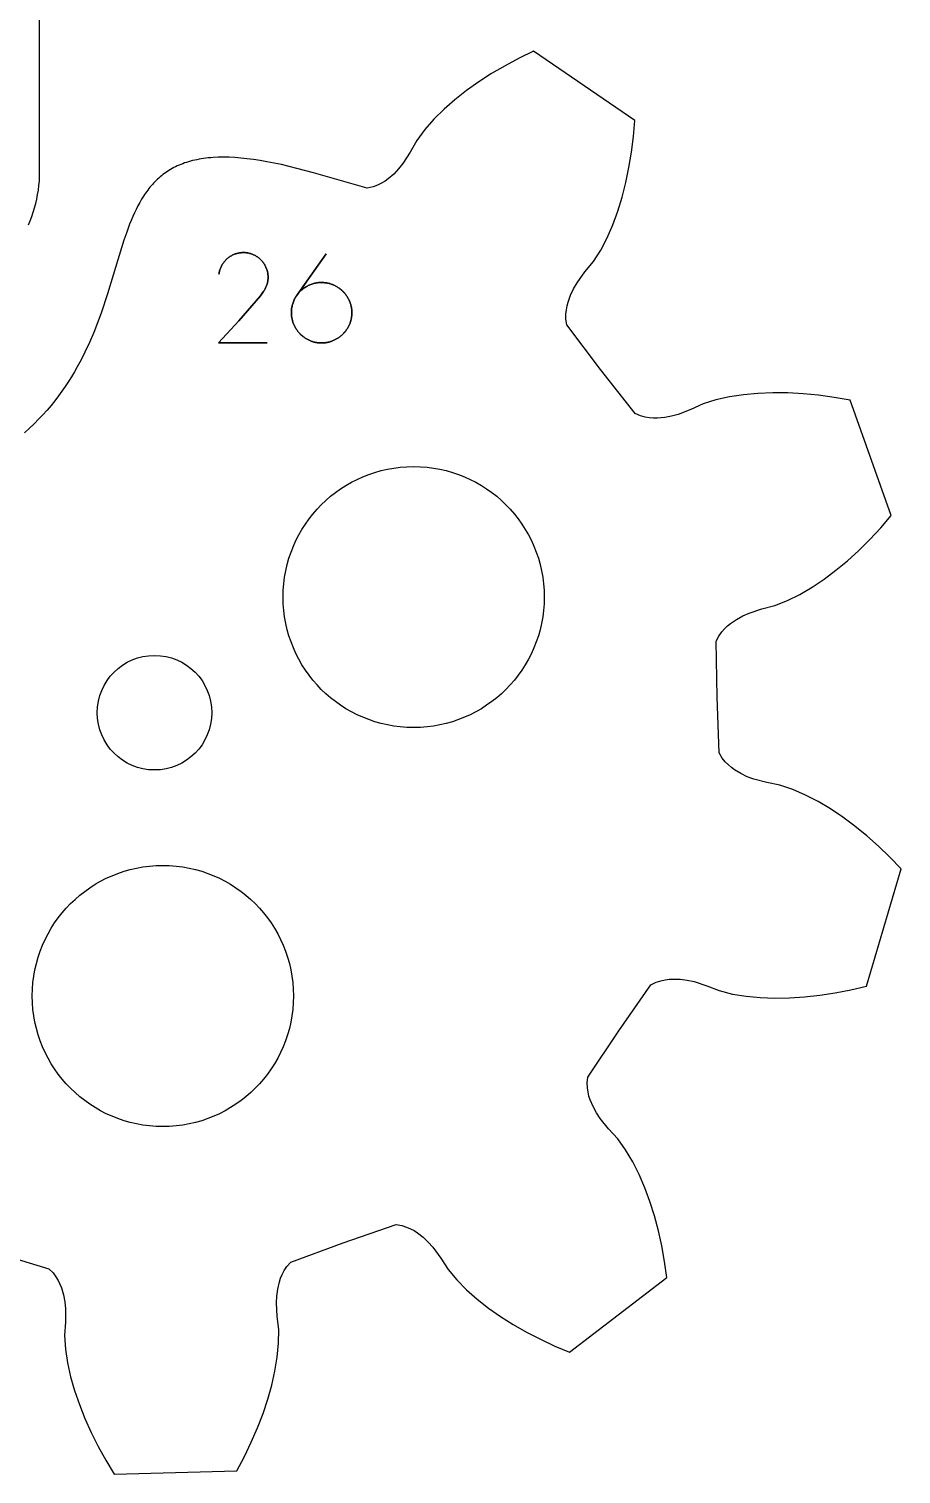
# Model space of a CAD drawing. Extents: x -24 to 6, y -20.7 to -0.7.
# Drawn here: x -10.956 to -8.953, y -17.391 to -14.071 of the extents above; entities that cross this region are included whole.
import ezdxf

# ---------------------------------------------------------------- set-up
doc = ezdxf.new("R2010")
doc.units = 0
doc.layers.add('LAYER_1', color=7, linetype='CONTINUOUS')

msp = doc.modelspace()

# ---------------------------------------------------------------- linework, layer by layer
at = {"layer": 'LAYER_1', "color": 250}
for p, q in [((-10.9316, -14.3994), (-10.9316, -12.5994)), ((-9.8305, -14.1381), (-9.8626, -14.1554)), ((-9.7971, -14.1218), (-9.8305, -14.1381)), ((-9.5648, -14.281), (-9.7971, -14.1218)), ((-9.8935, -14.1736), (-9.923, -14.1927)), ((-9.8626, -14.1554), (-9.8935, -14.1736)), ((-9.923, -14.1927), (-9.9511, -14.2127)), ((-9.9777, -14.2337), (-10.0027, -14.2556)), ((-9.9511, -14.2127), (-9.9777, -14.2337)), ((-10.0027, -14.2556), (-10.0259, -14.2785)), ((-10.047, -14.3024), (-10.0655, -14.3275)), ((-10.0259, -14.2785), (-10.047, -14.3024)), ((-9.568, -14.318), (-9.5648, -14.281)), ((-10.0655, -14.3275), (-10.0805, -14.3543)), ((-9.5724, -14.3542), (-9.568, -14.318)), ((-10.5943, -14.3776), (-10.5987, -14.379)), ((-10.5898, -14.3761), (-10.5943, -14.3776)), ((-10.5851, -14.3748), (-10.5898, -14.3761)), ((-10.5804, -14.3736), (-10.5851, -14.3748)), ((-10.5755, -14.3725), (-10.5804, -14.3736)), ((-10.5706, -14.3714), (-10.5755, -14.3725)), ((-10.5656, -14.3704), (-10.5706, -14.3714)), ((-10.5604, -14.3696), (-10.5656, -14.3704)), ((-10.5552, -14.3688), (-10.5604, -14.3696)), ((-10.5498, -14.3681), (-10.5552, -14.3688)), ((-10.5444, -14.3675), (-10.5498, -14.3681)), ((-10.5388, -14.3669), (-10.5444, -14.3675)), ((-10.5331, -14.3665), (-10.5388, -14.3669)), ((-10.5214, -14.366), (-10.5331, -14.3665)), ((-10.5092, -14.3658), (-10.5214, -14.366)), ((-10.4965, -14.366), (-10.5092, -14.3658)), ((-10.4833, -14.3667), (-10.4965, -14.366)), ((-10.4697, -14.3677), (-10.4833, -14.3667)), ((-10.4555, -14.3691), (-10.4697, -14.3677)), ((-10.4408, -14.371), (-10.4555, -14.3691)), ((-10.4255, -14.3733), (-10.4408, -14.371)), ((-10.4097, -14.376), (-10.4255, -14.3733)), ((-10.3933, -14.3791), (-10.4097, -14.376)), ((-10.0805, -14.3543), (-10.0974, -14.3803)), ((-9.5783, -14.3895), (-9.5724, -14.3542)), ((-10.9323, -14.4203), (-10.9318, -14.4099)), ((-10.9318, -14.4099), (-10.9316, -14.3994)), ((-10.655, -14.4109), (-10.6581, -14.4136)), ((-10.6518, -14.4082), (-10.655, -14.4109)), ((-10.6485, -14.4057), (-10.6518, -14.4082)), ((-10.6452, -14.4032), (-10.6485, -14.4057)), ((-10.6418, -14.4007), (-10.6452, -14.4032)), ((-10.6383, -14.3984), (-10.6418, -14.4007)), ((-10.6347, -14.3961), (-10.6383, -14.3984)), ((-10.631, -14.3939), (-10.6347, -14.3961)), ((-10.6273, -14.3917), (-10.631, -14.3939)), ((-10.6235, -14.3897), (-10.6273, -14.3917)), ((-10.6196, -14.3877), (-10.6235, -14.3897)), ((-10.6156, -14.3858), (-10.6196, -14.3877)), ((-10.6115, -14.384), (-10.6156, -14.3858)), ((-10.6073, -14.3823), (-10.6115, -14.384)), ((-10.6031, -14.3806), (-10.6073, -14.3823)), ((-10.5987, -14.379), (-10.6031, -14.3806)), ((-10.3764, -14.3827), (-10.3933, -14.3791)), ((-10.3407, -14.3913), (-10.3764, -14.3827)), ((-10.3025, -14.4018), (-10.3407, -14.3913)), ((-10.1791, -14.4368), (-10.3025, -14.4018)), ((-10.1184, -14.4044), (-10.1312, -14.4154)), ((-10.1073, -14.3926), (-10.1184, -14.4044)), ((-10.0974, -14.3803), (-10.1073, -14.3926)), ((-9.5854, -14.424), (-9.5783, -14.3895)), ((-10.9362, -14.4515), (-10.9345, -14.4412)), ((-10.9345, -14.4412), (-10.9333, -14.4308)), ((-10.9333, -14.4308), (-10.9323, -14.4203)), ((-10.6833, -14.4412), (-10.6858, -14.4445)), ((-10.6808, -14.4378), (-10.6833, -14.4412)), ((-10.6782, -14.4346), (-10.6808, -14.4378)), ((-10.6755, -14.4314), (-10.6782, -14.4346)), ((-10.6727, -14.4283), (-10.6755, -14.4314)), ((-10.6699, -14.4252), (-10.6727, -14.4283)), ((-10.6671, -14.4222), (-10.6699, -14.4252)), ((-10.6642, -14.4193), (-10.6671, -14.4222)), ((-10.6612, -14.4164), (-10.6642, -14.4193)), ((-10.6581, -14.4136), (-10.6612, -14.4164)), ((-10.1658, -14.434), (-10.1791, -14.4368)), ((-10.1553, -14.43), (-10.1658, -14.434)), ((-10.1464, -14.4255), (-10.1553, -14.43)), ((-10.1384, -14.4206), (-10.1464, -14.4255)), ((-10.1312, -14.4154), (-10.1384, -14.4206)), ((-9.594, -14.4574), (-9.5854, -14.424)), ((-10.9432, -14.4821), (-10.9405, -14.472)), ((-10.9405, -14.472), (-10.9382, -14.4618)), ((-10.9382, -14.4618), (-10.9362, -14.4515)), ((-10.7019, -14.4699), (-10.7061, -14.4777)), ((-10.6976, -14.4624), (-10.7019, -14.4699)), ((-10.693, -14.4551), (-10.6976, -14.4624)), ((-10.6907, -14.4515), (-10.693, -14.4551)), ((-10.6883, -14.448), (-10.6907, -14.4515)), ((-10.6858, -14.4445), (-10.6883, -14.448)), ((-9.6039, -14.4898), (-9.594, -14.4574)), ((-10.9535, -14.5118), (-10.9497, -14.502)), ((-10.9497, -14.502), (-10.9463, -14.4921)), ((-10.9463, -14.4921), (-10.9432, -14.4821)), ((-10.7177, -14.5022), (-10.7214, -14.5108)), ((-10.714, -14.4938), (-10.7177, -14.5022)), ((-10.7101, -14.4856), (-10.714, -14.4938)), ((-10.7061, -14.4777), (-10.7101, -14.4856)), ((-9.6153, -14.521), (-9.6039, -14.4898)), ((-10.9575, -14.5214), (-10.9535, -14.5118)), ((-10.7316, -14.5376), (-10.738, -14.5564)), ((-10.7249, -14.5195), (-10.7316, -14.5376)), ((-10.7214, -14.5108), (-10.7249, -14.5195)), ((-9.6282, -14.5509), (-9.6153, -14.521)), ((-10.738, -14.5564), (-10.7627, -14.637)), ((-9.6429, -14.5792), (-9.6282, -14.5509)), ((-10.5101, -14.609), (-10.5112, -14.6107)), ((-10.5112, -14.6107), (-10.5101, -14.609)), ((-10.5089, -14.6074), (-10.5101, -14.609)), ((-10.5101, -14.609), (-10.5089, -14.6074)), ((-10.5077, -14.6059), (-10.5089, -14.6074)), ((-10.5089, -14.6074), (-10.5077, -14.6059)), ((-10.5065, -14.6044), (-10.5077, -14.6059)), ((-10.5077, -14.6059), (-10.5065, -14.6044)), ((-10.5051, -14.6029), (-10.5065, -14.6044)), ((-10.5065, -14.6044), (-10.5051, -14.6029)), ((-10.5038, -14.6015), (-10.5051, -14.6029)), ((-10.5051, -14.6029), (-10.5038, -14.6015)), ((-10.5024, -14.6001), (-10.5038, -14.6015)), ((-10.5038, -14.6015), (-10.5024, -14.6001)), ((-10.5009, -14.5988), (-10.5024, -14.6001)), ((-10.5024, -14.6001), (-10.5009, -14.5988)), ((-10.4994, -14.5976), (-10.5009, -14.5988)), ((-10.5009, -14.5988), (-10.4994, -14.5976)), ((-10.4979, -14.5964), (-10.4994, -14.5976)), ((-10.4994, -14.5976), (-10.4979, -14.5964)), ((-10.4963, -14.5952), (-10.4979, -14.5964)), ((-10.4979, -14.5964), (-10.4963, -14.5952)), ((-10.4946, -14.5941), (-10.4963, -14.5952)), ((-10.4963, -14.5952), (-10.4946, -14.5941)), ((-10.493, -14.593), (-10.4946, -14.5941)), ((-10.4946, -14.5941), (-10.493, -14.593)), ((-10.4913, -14.5921), (-10.493, -14.593)), ((-10.493, -14.593), (-10.4913, -14.5921)), ((-10.4896, -14.5911), (-10.4913, -14.5921)), ((-10.4913, -14.5921), (-10.4896, -14.5911)), ((-10.4878, -14.5903), (-10.4896, -14.5911)), ((-10.4896, -14.5911), (-10.4878, -14.5903)), ((-10.486, -14.5895), (-10.4878, -14.5903)), ((-10.4878, -14.5903), (-10.486, -14.5895)), ((-10.4842, -14.5887), (-10.486, -14.5895)), ((-10.486, -14.5895), (-10.4842, -14.5887)), ((-10.4823, -14.588), (-10.4842, -14.5887)), ((-10.4842, -14.5887), (-10.4823, -14.588)), ((-10.4805, -14.5874), (-10.4823, -14.588)), ((-10.4823, -14.588), (-10.4805, -14.5874)), ((-10.4786, -14.5869), (-10.4805, -14.5874)), ((-10.4805, -14.5874), (-10.4786, -14.5869)), ((-10.4767, -14.5864), (-10.4786, -14.5869)), ((-10.4786, -14.5869), (-10.4767, -14.5864)), ((-10.4748, -14.586), (-10.4767, -14.5864)), ((-10.4767, -14.5864), (-10.4748, -14.586)), ((-10.4728, -14.5856), (-10.4748, -14.586)), ((-10.4748, -14.586), (-10.4728, -14.5856)), ((-10.4709, -14.5853), (-10.4728, -14.5856)), ((-10.4728, -14.5856), (-10.4709, -14.5853)), ((-10.4689, -14.5851), (-10.4709, -14.5853)), ((-10.4709, -14.5853), (-10.4689, -14.5851)), ((-10.467, -14.585), (-10.4689, -14.5851)), ((-10.4689, -14.5851), (-10.467, -14.585)), ((-10.465, -14.5849), (-10.467, -14.585)), ((-10.467, -14.585), (-10.465, -14.5849)), ((-10.463, -14.5849), (-10.465, -14.5849)), ((-10.465, -14.5849), (-10.463, -14.5849)), ((-10.4611, -14.5849), (-10.463, -14.5849)), ((-10.463, -14.5849), (-10.4611, -14.5849)), ((-10.4591, -14.585), (-10.4611, -14.5849)), ((-10.4611, -14.5849), (-10.4591, -14.585)), ((-10.4572, -14.5852), (-10.4591, -14.585)), ((-10.4591, -14.585), (-10.4572, -14.5852)), ((-10.4552, -14.5855), (-10.4572, -14.5852)), ((-10.4572, -14.5852), (-10.4552, -14.5855)), ((-10.4533, -14.5858), (-10.4552, -14.5855)), ((-10.4552, -14.5855), (-10.4533, -14.5858)), ((-10.4514, -14.5862), (-10.4533, -14.5858)), ((-10.4533, -14.5858), (-10.4514, -14.5862)), ((-10.4494, -14.5867), (-10.4514, -14.5862)), ((-10.4514, -14.5862), (-10.4494, -14.5867)), ((-10.4476, -14.5872), (-10.4494, -14.5867)), ((-10.4494, -14.5867), (-10.4476, -14.5872)), ((-10.4457, -14.5878), (-10.4476, -14.5872)), ((-10.4476, -14.5872), (-10.4457, -14.5878)), ((-10.4438, -14.5884), (-10.4457, -14.5878)), ((-10.4457, -14.5878), (-10.4438, -14.5884)), ((-10.442, -14.5892), (-10.4438, -14.5884)), ((-10.4438, -14.5884), (-10.442, -14.5892)), ((-10.4402, -14.5899), (-10.442, -14.5892)), ((-10.442, -14.5892), (-10.4402, -14.5899)), ((-10.4384, -14.5908), (-10.4402, -14.5899)), ((-10.4402, -14.5899), (-10.4384, -14.5908)), ((-10.4367, -14.5917), (-10.4384, -14.5908)), ((-10.4384, -14.5908), (-10.4367, -14.5917)), ((-10.435, -14.5927), (-10.4367, -14.5917)), ((-10.4367, -14.5917), (-10.435, -14.5927)), ((-10.4333, -14.5937), (-10.435, -14.5927)), ((-10.435, -14.5927), (-10.4333, -14.5937)), ((-10.4316, -14.5948), (-10.4333, -14.5937)), ((-10.4333, -14.5937), (-10.4316, -14.5948)), ((-10.43, -14.5959), (-10.4316, -14.5948)), ((-10.4316, -14.5948), (-10.43, -14.5959)), ((-10.4285, -14.5971), (-10.43, -14.5959)), ((-10.43, -14.5959), (-10.4285, -14.5971)), ((-10.427, -14.5983), (-10.4285, -14.5971)), ((-10.4285, -14.5971), (-10.427, -14.5983)), ((-10.4255, -14.5996), (-10.427, -14.5983)), ((-10.427, -14.5983), (-10.4255, -14.5996)), ((-10.4241, -14.601), (-10.4255, -14.5996)), ((-10.4255, -14.5996), (-10.4241, -14.601)), ((-10.4227, -14.6024), (-10.4241, -14.601)), ((-10.4241, -14.601), (-10.4227, -14.6024)), ((-10.4213, -14.6038), (-10.4227, -14.6024)), ((-10.4227, -14.6024), (-10.4213, -14.6038)), ((-10.4201, -14.6053), (-10.4213, -14.6038)), ((-10.4213, -14.6038), (-10.4201, -14.6053)), ((-10.4188, -14.6068), (-10.4201, -14.6053)), ((-10.4201, -14.6053), (-10.4188, -14.6068)), ((-10.4177, -14.6084), (-10.4188, -14.6068)), ((-10.4188, -14.6068), (-10.4177, -14.6084)), ((-10.4165, -14.61), (-10.4177, -14.6084)), ((-10.4177, -14.6084), (-10.4165, -14.61)), ((-10.4155, -14.6117), (-10.4165, -14.61)), ((-10.4165, -14.61), (-10.4155, -14.6117)), ((-10.2735, -14.5881), (-10.342, -14.6844)), ((-10.342, -14.6844), (-10.2735, -14.5881)), ((-9.6792, -14.6292), (-9.6597, -14.6055)), ((-9.6597, -14.6055), (-9.6429, -14.5792)), ((-10.7627, -14.637), (-10.7758, -14.6799)), ((-10.5196, -14.6325), (-10.5199, -14.6344)), ((-10.5199, -14.6344), (-10.5196, -14.6325)), ((-10.5193, -14.6306), (-10.5196, -14.6325)), ((-10.5196, -14.6325), (-10.5193, -14.6306)), ((-10.5189, -14.6286), (-10.5193, -14.6306)), ((-10.5193, -14.6306), (-10.5189, -14.6286)), ((-10.5184, -14.6267), (-10.5189, -14.6286)), ((-10.5189, -14.6286), (-10.5184, -14.6267)), ((-10.5178, -14.6248), (-10.5184, -14.6267)), ((-10.5184, -14.6267), (-10.5178, -14.6248)), ((-10.5172, -14.623), (-10.5178, -14.6248)), ((-10.5178, -14.6248), (-10.5172, -14.623)), ((-10.5165, -14.6211), (-10.5172, -14.623)), ((-10.5172, -14.623), (-10.5165, -14.6211)), ((-10.5158, -14.6193), (-10.5165, -14.6211)), ((-10.5165, -14.6211), (-10.5158, -14.6193)), ((-10.515, -14.6175), (-10.5158, -14.6193)), ((-10.5158, -14.6193), (-10.515, -14.6175)), ((-10.5141, -14.6158), (-10.515, -14.6175)), ((-10.515, -14.6175), (-10.5141, -14.6158)), ((-10.5132, -14.614), (-10.5141, -14.6158)), ((-10.5141, -14.6158), (-10.5132, -14.614)), ((-10.5122, -14.6123), (-10.5132, -14.614)), ((-10.5132, -14.614), (-10.5122, -14.6123)), ((-10.5112, -14.6107), (-10.5122, -14.6123)), ((-10.5122, -14.6123), (-10.5112, -14.6107)), ((-10.4145, -14.6134), (-10.4155, -14.6117)), ((-10.4155, -14.6117), (-10.4145, -14.6134)), ((-10.4135, -14.6151), (-10.4145, -14.6134)), ((-10.4145, -14.6134), (-10.4135, -14.6151)), ((-10.4126, -14.6168), (-10.4135, -14.6151)), ((-10.4135, -14.6151), (-10.4126, -14.6168)), ((-10.4118, -14.6186), (-10.4126, -14.6168)), ((-10.4126, -14.6168), (-10.4118, -14.6186)), ((-10.411, -14.6204), (-10.4118, -14.6186)), ((-10.4118, -14.6186), (-10.411, -14.6204)), ((-10.4103, -14.6223), (-10.411, -14.6204)), ((-10.411, -14.6204), (-10.4103, -14.6223)), ((-10.4097, -14.6241), (-10.4103, -14.6223)), ((-10.4103, -14.6223), (-10.4097, -14.6241)), ((-10.4091, -14.626), (-10.4097, -14.6241)), ((-10.4097, -14.6241), (-10.4091, -14.626)), ((-10.4086, -14.6279), (-10.4091, -14.626)), ((-10.4091, -14.626), (-10.4086, -14.6279)), ((-10.4082, -14.6298), (-10.4086, -14.6279)), ((-10.4086, -14.6279), (-10.4082, -14.6298)), ((-10.4078, -14.6317), (-10.4082, -14.6298)), ((-10.4082, -14.6298), (-10.4078, -14.6317)), ((-10.4075, -14.6337), (-10.4078, -14.6317)), ((-10.4078, -14.6317), (-10.4075, -14.6337)), ((-10.4073, -14.6356), (-10.4075, -14.6337)), ((-10.4075, -14.6337), (-10.4073, -14.6356)), ((-10.4071, -14.6376), (-10.4073, -14.6356)), ((-10.4073, -14.6356), (-10.4071, -14.6376)), ((-10.407, -14.6396), (-10.4071, -14.6376)), ((-10.4071, -14.6376), (-10.407, -14.6396)), ((-10.4069, -14.6415), (-10.407, -14.6396)), ((-10.407, -14.6396), (-10.4069, -14.6415)), ((-10.407, -14.6435), (-10.4069, -14.6415)), ((-10.4069, -14.6415), (-10.407, -14.6435)), ((-9.6973, -14.6543), (-9.6792, -14.6292)), ((-10.42, -14.6777), (-10.4188, -14.6762)), ((-10.4188, -14.6762), (-10.42, -14.6777)), ((-10.4188, -14.6762), (-10.4176, -14.6746)), ((-10.4176, -14.6746), (-10.4188, -14.6762)), ((-10.4176, -14.6746), (-10.4165, -14.673)), ((-10.4165, -14.673), (-10.4176, -14.6746)), ((-10.4165, -14.673), (-10.4154, -14.6714)), ((-10.4154, -14.6714), (-10.4165, -14.673)), ((-10.4154, -14.6714), (-10.4144, -14.6697)), ((-10.4144, -14.6697), (-10.4154, -14.6714)), ((-10.4144, -14.6697), (-10.4135, -14.668)), ((-10.4135, -14.668), (-10.4144, -14.6697)), ((-10.4135, -14.668), (-10.4126, -14.6662)), ((-10.4126, -14.6662), (-10.4135, -14.668)), ((-10.4126, -14.6662), (-10.4118, -14.6644)), ((-10.4118, -14.6644), (-10.4126, -14.6662)), ((-10.4118, -14.6644), (-10.411, -14.6626)), ((-10.411, -14.6626), (-10.4118, -14.6644)), ((-10.411, -14.6626), (-10.4103, -14.6608)), ((-10.4103, -14.6608), (-10.411, -14.6626)), ((-10.4103, -14.6608), (-10.4097, -14.6589)), ((-10.4097, -14.6589), (-10.4103, -14.6608)), ((-10.4097, -14.6589), (-10.4091, -14.657)), ((-10.4091, -14.657), (-10.4097, -14.6589)), ((-10.4091, -14.657), (-10.4086, -14.6551)), ((-10.4086, -14.6551), (-10.4091, -14.657)), ((-10.4086, -14.6551), (-10.4082, -14.6532)), ((-10.4082, -14.6532), (-10.4086, -14.6551)), ((-10.4082, -14.6532), (-10.4078, -14.6513)), ((-10.4078, -14.6513), (-10.4082, -14.6532)), ((-10.4078, -14.6513), (-10.4075, -14.6493)), ((-10.4075, -14.6493), (-10.4078, -14.6513)), ((-10.4075, -14.6493), (-10.4072, -14.6474)), ((-10.4072, -14.6474), (-10.4075, -14.6493)), ((-10.4072, -14.6474), (-10.4071, -14.6454)), ((-10.4071, -14.6454), (-10.4072, -14.6474)), ((-10.4071, -14.6454), (-10.407, -14.6435)), ((-10.407, -14.6435), (-10.4071, -14.6454)), ((-10.3346, -14.6752), (-10.3361, -14.6768)), ((-10.3361, -14.6768), (-10.3346, -14.6752)), ((-10.333, -14.6737), (-10.3346, -14.6752)), ((-10.3346, -14.6752), (-10.333, -14.6737)), ((-10.3315, -14.6722), (-10.333, -14.6737)), ((-10.333, -14.6737), (-10.3315, -14.6722)), ((-10.3298, -14.6707), (-10.3315, -14.6722)), ((-10.3315, -14.6722), (-10.3298, -14.6707)), ((-10.3281, -14.6693), (-10.3298, -14.6707)), ((-10.3298, -14.6707), (-10.3281, -14.6693)), ((-10.3264, -14.6679), (-10.3281, -14.6693)), ((-10.3281, -14.6693), (-10.3264, -14.6679)), ((-10.3246, -14.6666), (-10.3264, -14.6679)), ((-10.3264, -14.6679), (-10.3246, -14.6666)), ((-10.3227, -14.6653), (-10.3246, -14.6666)), ((-10.3246, -14.6666), (-10.3227, -14.6653)), ((-10.3208, -14.6641), (-10.3227, -14.6653)), ((-10.3227, -14.6653), (-10.3208, -14.6641)), ((-10.3188, -14.6629), (-10.3208, -14.6641)), ((-10.3208, -14.6641), (-10.3188, -14.6629)), ((-10.3168, -14.6618), (-10.3188, -14.6629)), ((-10.3188, -14.6629), (-10.3168, -14.6618)), ((-10.3148, -14.6607), (-10.3168, -14.6618)), ((-10.3168, -14.6618), (-10.3148, -14.6607)), ((-10.3127, -14.6598), (-10.3148, -14.6607)), ((-10.3148, -14.6607), (-10.3127, -14.6598)), ((-10.3107, -14.6589), (-10.3127, -14.6598)), ((-10.3127, -14.6598), (-10.3107, -14.6589)), ((-10.3086, -14.658), (-10.3107, -14.6589)), ((-10.3107, -14.6589), (-10.3086, -14.658)), ((-10.3065, -14.6573), (-10.3086, -14.658)), ((-10.3086, -14.658), (-10.3065, -14.6573)), ((-10.3044, -14.6566), (-10.3065, -14.6573)), ((-10.3065, -14.6573), (-10.3044, -14.6566)), ((-10.3022, -14.6559), (-10.3044, -14.6566)), ((-10.3044, -14.6566), (-10.3022, -14.6559)), ((-10.3, -14.6554), (-10.3022, -14.6559)), ((-10.3022, -14.6559), (-10.3, -14.6554)), ((-10.2978, -14.6549), (-10.3, -14.6554)), ((-10.3, -14.6554), (-10.2978, -14.6549)), ((-10.2956, -14.6545), (-10.2978, -14.6549)), ((-10.2978, -14.6549), (-10.2956, -14.6545)), ((-10.2934, -14.6542), (-10.2956, -14.6545)), ((-10.2956, -14.6545), (-10.2934, -14.6542)), ((-10.2911, -14.6539), (-10.2934, -14.6542)), ((-10.2934, -14.6542), (-10.2911, -14.6539)), ((-10.2889, -14.6538), (-10.2911, -14.6539)), ((-10.2911, -14.6539), (-10.2889, -14.6538)), ((-10.2866, -14.6537), (-10.2889, -14.6538)), ((-10.2889, -14.6538), (-10.2866, -14.6537)), ((-10.2843, -14.6536), (-10.2866, -14.6537)), ((-10.2866, -14.6537), (-10.2843, -14.6536)), ((-10.2825, -14.6536), (-10.2843, -14.6536)), ((-10.2843, -14.6536), (-10.2825, -14.6536)), ((-10.2807, -14.6537), (-10.2825, -14.6536)), ((-10.2825, -14.6536), (-10.2807, -14.6537)), ((-10.2789, -14.6538), (-10.2807, -14.6537)), ((-10.2807, -14.6537), (-10.2789, -14.6538)), ((-10.2772, -14.654), (-10.2789, -14.6538)), ((-10.2789, -14.6538), (-10.2772, -14.654)), ((-10.2754, -14.6542), (-10.2772, -14.654)), ((-10.2772, -14.654), (-10.2754, -14.6542)), ((-10.2737, -14.6544), (-10.2754, -14.6542)), ((-10.2754, -14.6542), (-10.2737, -14.6544)), ((-10.272, -14.6547), (-10.2737, -14.6544)), ((-10.2737, -14.6544), (-10.272, -14.6547)), ((-10.2703, -14.655), (-10.272, -14.6547)), ((-10.272, -14.6547), (-10.2703, -14.655)), ((-10.2686, -14.6554), (-10.2703, -14.655)), ((-10.2703, -14.655), (-10.2686, -14.6554)), ((-10.2669, -14.6558), (-10.2686, -14.6554)), ((-10.2686, -14.6554), (-10.2669, -14.6558)), ((-10.2653, -14.6562), (-10.2669, -14.6558)), ((-10.2669, -14.6558), (-10.2653, -14.6562)), ((-10.2636, -14.6567), (-10.2653, -14.6562)), ((-10.2653, -14.6562), (-10.2636, -14.6567)), ((-10.262, -14.6572), (-10.2636, -14.6567)), ((-10.2636, -14.6567), (-10.262, -14.6572)), ((-10.2604, -14.6578), (-10.262, -14.6572)), ((-10.262, -14.6572), (-10.2604, -14.6578)), ((-10.2587, -14.6585), (-10.2604, -14.6578)), ((-10.2604, -14.6578), (-10.2587, -14.6585)), ((-10.2571, -14.6591), (-10.2587, -14.6585)), ((-10.2587, -14.6585), (-10.2571, -14.6591)), ((-10.2556, -14.6598), (-10.2571, -14.6591)), ((-10.2571, -14.6591), (-10.2556, -14.6598)), ((-10.254, -14.6606), (-10.2556, -14.6598)), ((-10.2556, -14.6598), (-10.254, -14.6606)), ((-10.2525, -14.6613), (-10.254, -14.6606)), ((-10.254, -14.6606), (-10.2525, -14.6613)), ((-10.251, -14.6621), (-10.2525, -14.6613)), ((-10.2525, -14.6613), (-10.251, -14.6621)), ((-10.2495, -14.6629), (-10.251, -14.6621)), ((-10.251, -14.6621), (-10.2495, -14.6629)), ((-10.2481, -14.6638), (-10.2495, -14.6629)), ((-10.2495, -14.6629), (-10.2481, -14.6638)), ((-10.2467, -14.6647), (-10.2481, -14.6638)), ((-10.2481, -14.6638), (-10.2467, -14.6647)), ((-10.2453, -14.6656), (-10.2467, -14.6647)), ((-10.2467, -14.6647), (-10.2453, -14.6656)), ((-10.2439, -14.6666), (-10.2453, -14.6656)), ((-10.2453, -14.6656), (-10.2439, -14.6666)), ((-10.2425, -14.6675), (-10.2439, -14.6666)), ((-10.2439, -14.6666), (-10.2425, -14.6675)), ((-10.2412, -14.6686), (-10.2425, -14.6675)), ((-10.2425, -14.6675), (-10.2412, -14.6686)), ((-10.2399, -14.6696), (-10.2412, -14.6686)), ((-10.2412, -14.6686), (-10.2399, -14.6696)), ((-10.2387, -14.6707), (-10.2399, -14.6696)), ((-10.2399, -14.6696), (-10.2387, -14.6707)), ((-10.2374, -14.6718), (-10.2387, -14.6707)), ((-10.2387, -14.6707), (-10.2374, -14.6718)), ((-10.2362, -14.6729), (-10.2374, -14.6718)), ((-10.2374, -14.6718), (-10.2362, -14.6729)), ((-10.235, -14.6741), (-10.2362, -14.6729)), ((-10.2362, -14.6729), (-10.235, -14.6741)), ((-10.2338, -14.6753), (-10.235, -14.6741)), ((-10.235, -14.6741), (-10.2338, -14.6753)), ((-10.2327, -14.6765), (-10.2338, -14.6753)), ((-10.2338, -14.6753), (-10.2327, -14.6765)), ((-10.2316, -14.6777), (-10.2327, -14.6765)), ((-10.2327, -14.6765), (-10.2316, -14.6777)), ((-9.7122, -14.6826), (-9.7052, -14.668)), ((-9.7052, -14.668), (-9.6973, -14.6543)), ((-10.7758, -14.6799), (-10.7904, -14.724)), ((-10.4745, -14.7414), (-10.4245, -14.6844)), ((-10.4245, -14.6844), (-10.4745, -14.7414)), ((-10.4245, -14.6844), (-10.42, -14.6777)), ((-10.42, -14.6777), (-10.4245, -14.6844)), ((-10.352, -14.709), (-10.3525, -14.7113)), ((-10.3525, -14.7113), (-10.352, -14.709)), ((-10.3516, -14.7067), (-10.352, -14.709)), ((-10.352, -14.709), (-10.3516, -14.7067)), ((-10.351, -14.7045), (-10.3516, -14.7067)), ((-10.3516, -14.7067), (-10.351, -14.7045)), ((-10.3504, -14.7023), (-10.351, -14.7045)), ((-10.351, -14.7045), (-10.3504, -14.7023)), ((-10.3496, -14.7), (-10.3504, -14.7023)), ((-10.3504, -14.7023), (-10.3496, -14.7)), ((-10.3489, -14.6979), (-10.3496, -14.7)), ((-10.3496, -14.7), (-10.3489, -14.6979)), ((-10.348, -14.6957), (-10.3489, -14.6979)), ((-10.3489, -14.6979), (-10.348, -14.6957)), ((-10.3471, -14.6935), (-10.348, -14.6957)), ((-10.348, -14.6957), (-10.3471, -14.6935)), ((-10.346, -14.6914), (-10.3471, -14.6935)), ((-10.3471, -14.6935), (-10.346, -14.6914)), ((-10.345, -14.6893), (-10.346, -14.6914)), ((-10.346, -14.6914), (-10.345, -14.6893)), ((-10.3438, -14.6872), (-10.345, -14.6893)), ((-10.345, -14.6893), (-10.3438, -14.6872)), ((-10.3426, -14.6854), (-10.3438, -14.6872)), ((-10.3438, -14.6872), (-10.3426, -14.6854)), ((-10.3435, -14.6867), (-10.3438, -14.6872)), ((-10.3438, -14.6872), (-10.3435, -14.6867)), ((-10.3431, -14.686), (-10.3435, -14.6867)), ((-10.3435, -14.6867), (-10.3431, -14.686)), ((-10.342, -14.6844), (-10.3431, -14.686)), ((-10.3431, -14.686), (-10.342, -14.6844)), ((-10.3414, -14.6835), (-10.3426, -14.6854)), ((-10.3426, -14.6854), (-10.3414, -14.6835)), ((-10.3402, -14.6818), (-10.3414, -14.6835)), ((-10.3414, -14.6835), (-10.3402, -14.6818)), ((-10.3389, -14.6801), (-10.3402, -14.6818)), ((-10.3402, -14.6818), (-10.3389, -14.6801)), ((-10.3375, -14.6784), (-10.3389, -14.6801)), ((-10.3389, -14.6801), (-10.3375, -14.6784)), ((-10.3361, -14.6768), (-10.3375, -14.6784)), ((-10.3375, -14.6784), (-10.3361, -14.6768)), ((-10.2305, -14.679), (-10.2316, -14.6777)), ((-10.2316, -14.6777), (-10.2305, -14.679)), ((-10.2295, -14.6803), (-10.2305, -14.679)), ((-10.2305, -14.679), (-10.2295, -14.6803)), ((-10.2285, -14.6816), (-10.2295, -14.6803)), ((-10.2295, -14.6803), (-10.2285, -14.6816)), ((-10.2275, -14.6829), (-10.2285, -14.6816)), ((-10.2285, -14.6816), (-10.2275, -14.6829)), ((-10.2265, -14.6843), (-10.2275, -14.6829)), ((-10.2275, -14.6829), (-10.2265, -14.6843)), ((-10.2256, -14.6857), (-10.2265, -14.6843)), ((-10.2265, -14.6843), (-10.2256, -14.6857)), ((-10.2247, -14.6871), (-10.2256, -14.6857)), ((-10.2256, -14.6857), (-10.2247, -14.6871)), ((-10.2239, -14.6885), (-10.2247, -14.6871)), ((-10.2247, -14.6871), (-10.2239, -14.6885)), ((-10.223, -14.69), (-10.2239, -14.6885)), ((-10.2239, -14.6885), (-10.223, -14.69)), ((-10.2222, -14.6915), (-10.223, -14.69)), ((-10.223, -14.69), (-10.2222, -14.6915)), ((-10.2215, -14.693), (-10.2222, -14.6915)), ((-10.2222, -14.6915), (-10.2215, -14.693)), ((-10.2207, -14.6945), (-10.2215, -14.693)), ((-10.2215, -14.693), (-10.2207, -14.6945)), ((-10.22, -14.6961), (-10.2207, -14.6945)), ((-10.2207, -14.6945), (-10.22, -14.6961)), ((-10.2194, -14.6977), (-10.22, -14.6961)), ((-10.22, -14.6961), (-10.2194, -14.6977)), ((-10.2187, -14.6993), (-10.2194, -14.6977)), ((-10.2194, -14.6977), (-10.2187, -14.6993)), ((-10.2182, -14.7009), (-10.2187, -14.6993)), ((-10.2187, -14.6993), (-10.2182, -14.7009)), ((-10.2176, -14.7025), (-10.2182, -14.7009)), ((-10.2182, -14.7009), (-10.2176, -14.7025)), ((-10.2171, -14.7041), (-10.2176, -14.7025)), ((-10.2176, -14.7025), (-10.2171, -14.7041)), ((-10.2167, -14.7058), (-10.2171, -14.7041)), ((-10.2171, -14.7041), (-10.2167, -14.7058)), ((-10.2163, -14.7074), (-10.2167, -14.7058)), ((-10.2167, -14.7058), (-10.2163, -14.7074)), ((-10.2159, -14.7091), (-10.2163, -14.7074)), ((-10.2163, -14.7074), (-10.2159, -14.7091)), ((-10.2156, -14.7108), (-10.2159, -14.7091)), ((-10.2159, -14.7091), (-10.2156, -14.7108)), ((-9.7219, -14.7163), (-9.7202, -14.7072)), ((-9.7202, -14.7072), (-9.7179, -14.6985)), ((-9.7179, -14.6985), (-9.7122, -14.6826)), ((-10.7904, -14.724), (-10.7986, -14.7463)), ((-10.5205, -14.7925), (-10.4745, -14.7414)), ((-10.4745, -14.7414), (-10.5205, -14.7925)), ((-10.3532, -14.7183), (-10.3534, -14.7207)), ((-10.3534, -14.7207), (-10.3532, -14.7183)), ((-10.3534, -14.7207), (-10.3534, -14.723)), ((-10.3534, -14.723), (-10.3534, -14.7207)), ((-10.3534, -14.723), (-10.3534, -14.7248)), ((-10.3534, -14.7248), (-10.3534, -14.723)), ((-10.3534, -14.7248), (-10.3533, -14.7266)), ((-10.3533, -14.7266), (-10.3534, -14.7248)), ((-10.3533, -14.7266), (-10.3532, -14.7284)), ((-10.3532, -14.7284), (-10.3533, -14.7266)), ((-10.3531, -14.7159), (-10.3532, -14.7183)), ((-10.3532, -14.7183), (-10.3531, -14.7159)), ((-10.3532, -14.7284), (-10.353, -14.7301)), ((-10.353, -14.7301), (-10.3532, -14.7284)), ((-10.3528, -14.7136), (-10.3531, -14.7159)), ((-10.3531, -14.7159), (-10.3528, -14.7136)), ((-10.353, -14.7301), (-10.3529, -14.7319)), ((-10.3529, -14.7319), (-10.353, -14.7301)), ((-10.3529, -14.7319), (-10.3526, -14.7336)), ((-10.3526, -14.7336), (-10.3529, -14.7319)), ((-10.3525, -14.7113), (-10.3528, -14.7136)), ((-10.3528, -14.7136), (-10.3525, -14.7113)), ((-10.3526, -14.7336), (-10.3523, -14.7353)), ((-10.3523, -14.7353), (-10.3526, -14.7336)), ((-10.3523, -14.7353), (-10.352, -14.737)), ((-10.352, -14.737), (-10.3523, -14.7353)), ((-10.352, -14.737), (-10.3517, -14.7387)), ((-10.3517, -14.7387), (-10.352, -14.737)), ((-10.3517, -14.7387), (-10.3512, -14.7403)), ((-10.3512, -14.7403), (-10.3517, -14.7387)), ((-10.3512, -14.7403), (-10.3508, -14.742)), ((-10.3508, -14.742), (-10.3512, -14.7403)), ((-10.3508, -14.742), (-10.3503, -14.7436)), ((-10.3503, -14.7436), (-10.3508, -14.742)), ((-10.2176, -14.7436), (-10.2171, -14.742)), ((-10.2171, -14.742), (-10.2176, -14.7436)), ((-10.2171, -14.742), (-10.2167, -14.7403)), ((-10.2167, -14.7403), (-10.2171, -14.742)), ((-10.2167, -14.7403), (-10.2163, -14.7387)), ((-10.2163, -14.7387), (-10.2167, -14.7403)), ((-10.2163, -14.7387), (-10.2159, -14.737)), ((-10.2159, -14.737), (-10.2163, -14.7387)), ((-10.2159, -14.737), (-10.2156, -14.7353)), ((-10.2156, -14.7353), (-10.2159, -14.737)), ((-10.2153, -14.7125), (-10.2156, -14.7108)), ((-10.2156, -14.7108), (-10.2153, -14.7125)), ((-10.2156, -14.7353), (-10.2153, -14.7336)), ((-10.2153, -14.7336), (-10.2156, -14.7353)), ((-10.2151, -14.7142), (-10.2153, -14.7125)), ((-10.2153, -14.7125), (-10.2151, -14.7142)), ((-10.2153, -14.7336), (-10.2151, -14.7319)), ((-10.2151, -14.7319), (-10.2153, -14.7336)), ((-10.2149, -14.716), (-10.2151, -14.7142)), ((-10.2151, -14.7142), (-10.2149, -14.716)), ((-10.2151, -14.7319), (-10.2149, -14.7301)), ((-10.2149, -14.7301), (-10.2151, -14.7319)), ((-10.2147, -14.7177), (-10.2149, -14.716)), ((-10.2149, -14.716), (-10.2147, -14.7177)), ((-10.2149, -14.7301), (-10.2147, -14.7284)), ((-10.2147, -14.7284), (-10.2149, -14.7301)), ((-10.2146, -14.7195), (-10.2147, -14.7177)), ((-10.2147, -14.7177), (-10.2146, -14.7195)), ((-10.2147, -14.7284), (-10.2146, -14.7266)), ((-10.2146, -14.7266), (-10.2147, -14.7284)), ((-10.2146, -14.7212), (-10.2146, -14.7195)), ((-10.2146, -14.7195), (-10.2146, -14.7212)), ((-10.2145, -14.723), (-10.2146, -14.7212)), ((-10.2146, -14.7212), (-10.2145, -14.723)), ((-10.2146, -14.7248), (-10.2145, -14.723)), ((-10.2145, -14.723), (-10.2146, -14.7248)), ((-10.2146, -14.7266), (-10.2146, -14.7248)), ((-10.2146, -14.7248), (-10.2146, -14.7266)), ((-9.7228, -14.7263), (-9.7219, -14.7163)), ((-9.7227, -14.7375), (-9.7228, -14.7263)), ((-9.7205, -14.7509), (-9.7227, -14.7375)), ((-10.8074, -14.7688), (-10.817, -14.7913)), ((-10.7986, -14.7463), (-10.8074, -14.7688)), ((-10.3503, -14.7436), (-10.3498, -14.7452)), ((-10.3498, -14.7452), (-10.3503, -14.7436)), ((-10.3498, -14.7452), (-10.3492, -14.7468)), ((-10.3492, -14.7468), (-10.3498, -14.7452)), ((-10.3492, -14.7468), (-10.3486, -14.7484)), ((-10.3486, -14.7484), (-10.3492, -14.7468)), ((-10.3486, -14.7484), (-10.3479, -14.75)), ((-10.3479, -14.75), (-10.3486, -14.7484)), ((-10.3479, -14.75), (-10.3472, -14.7516)), ((-10.3472, -14.7516), (-10.3479, -14.75)), ((-10.3472, -14.7516), (-10.3465, -14.7531)), ((-10.3465, -14.7531), (-10.3472, -14.7516)), ((-10.3465, -14.7531), (-10.3457, -14.7546)), ((-10.3457, -14.7546), (-10.3465, -14.7531)), ((-10.3457, -14.7546), (-10.3449, -14.7561)), ((-10.3449, -14.7561), (-10.3457, -14.7546)), ((-10.3449, -14.7561), (-10.3441, -14.7575)), ((-10.3441, -14.7575), (-10.3449, -14.7561)), ((-10.3441, -14.7575), (-10.3432, -14.759)), ((-10.3432, -14.759), (-10.3441, -14.7575)), ((-10.3432, -14.759), (-10.3423, -14.7604)), ((-10.3423, -14.7604), (-10.3432, -14.759)), ((-10.3423, -14.7604), (-10.3414, -14.7618)), ((-10.3414, -14.7618), (-10.3423, -14.7604)), ((-10.3414, -14.7618), (-10.3405, -14.7631)), ((-10.3405, -14.7631), (-10.3414, -14.7618)), ((-10.3405, -14.7631), (-10.3395, -14.7645)), ((-10.3395, -14.7645), (-10.3405, -14.7631)), ((-10.3395, -14.7645), (-10.3385, -14.7658)), ((-10.3385, -14.7658), (-10.3395, -14.7645)), ((-10.3385, -14.7658), (-10.3375, -14.7671)), ((-10.3375, -14.7671), (-10.3385, -14.7658)), ((-10.3375, -14.7671), (-10.3364, -14.7684)), ((-10.3364, -14.7684), (-10.3375, -14.7671)), ((-10.3364, -14.7684), (-10.3353, -14.7696)), ((-10.3353, -14.7696), (-10.3364, -14.7684)), ((-10.3353, -14.7696), (-10.3342, -14.7708)), ((-10.3342, -14.7708), (-10.3353, -14.7696)), ((-10.3342, -14.7708), (-10.3331, -14.772)), ((-10.3331, -14.772), (-10.3342, -14.7708)), ((-10.3331, -14.772), (-10.3319, -14.7732)), ((-10.3319, -14.7732), (-10.3331, -14.772)), ((-10.3319, -14.7732), (-10.3307, -14.7743)), ((-10.3307, -14.7743), (-10.3319, -14.7732)), ((-10.3307, -14.7743), (-10.3295, -14.7754)), ((-10.3295, -14.7754), (-10.3307, -14.7743)), ((-10.3295, -14.7754), (-10.3282, -14.7765)), ((-10.3282, -14.7765), (-10.3295, -14.7754)), ((-10.2399, -14.7765), (-10.2387, -14.7754)), ((-10.2387, -14.7754), (-10.2399, -14.7765)), ((-10.2387, -14.7754), (-10.2374, -14.7743)), ((-10.2374, -14.7743), (-10.2387, -14.7754)), ((-10.2374, -14.7743), (-10.2362, -14.7732)), ((-10.2362, -14.7732), (-10.2374, -14.7743)), ((-10.2362, -14.7732), (-10.235, -14.772)), ((-10.235, -14.772), (-10.2362, -14.7732)), ((-10.235, -14.772), (-10.2338, -14.7708)), ((-10.2338, -14.7708), (-10.235, -14.772)), ((-10.2338, -14.7708), (-10.2327, -14.7696)), ((-10.2327, -14.7696), (-10.2338, -14.7708)), ((-10.2327, -14.7696), (-10.2316, -14.7684)), ((-10.2316, -14.7684), (-10.2327, -14.7696)), ((-10.2316, -14.7684), (-10.2305, -14.7671)), ((-10.2305, -14.7671), (-10.2316, -14.7684)), ((-10.2305, -14.7671), (-10.2295, -14.7658)), ((-10.2295, -14.7658), (-10.2305, -14.7671)), ((-10.2295, -14.7658), (-10.2285, -14.7645)), ((-10.2285, -14.7645), (-10.2295, -14.7658)), ((-10.2285, -14.7645), (-10.2275, -14.7631)), ((-10.2275, -14.7631), (-10.2285, -14.7645)), ((-10.2275, -14.7631), (-10.2265, -14.7618)), ((-10.2265, -14.7618), (-10.2275, -14.7631)), ((-10.2265, -14.7618), (-10.2256, -14.7604)), ((-10.2256, -14.7604), (-10.2265, -14.7618)), ((-10.2256, -14.7604), (-10.2247, -14.759)), ((-10.2247, -14.759), (-10.2256, -14.7604)), ((-10.2247, -14.759), (-10.2239, -14.7575)), ((-10.2239, -14.7575), (-10.2247, -14.759)), ((-10.2239, -14.7575), (-10.223, -14.7561)), ((-10.223, -14.7561), (-10.2239, -14.7575)), ((-10.223, -14.7561), (-10.2222, -14.7546)), ((-10.2222, -14.7546), (-10.223, -14.7561)), ((-10.2222, -14.7546), (-10.2215, -14.7531)), ((-10.2215, -14.7531), (-10.2222, -14.7546)), ((-10.2215, -14.7531), (-10.2207, -14.7516)), ((-10.2207, -14.7516), (-10.2215, -14.7531)), ((-10.2207, -14.7516), (-10.22, -14.75)), ((-10.22, -14.75), (-10.2207, -14.7516)), ((-10.22, -14.75), (-10.2194, -14.7484)), ((-10.2194, -14.7484), (-10.22, -14.75)), ((-10.2194, -14.7484), (-10.2187, -14.7468)), ((-10.2187, -14.7468), (-10.2194, -14.7484)), ((-10.2187, -14.7468), (-10.2182, -14.7452)), ((-10.2182, -14.7452), (-10.2187, -14.7468)), ((-10.2182, -14.7452), (-10.2176, -14.7436)), ((-10.2176, -14.7436), (-10.2182, -14.7452)), ((-9.6433, -14.8534), (-9.7205, -14.7509)), ((-10.817, -14.7913), (-10.8275, -14.8139)), ((-10.5205, -14.7925), (-10.4093, -14.7925)), ((-10.4093, -14.7925), (-10.5205, -14.7925)), ((-10.4093, -14.7925), (-10.4093, -14.7925)), ((-10.4093, -14.7925), (-10.4093, -14.7925)), ((-10.3282, -14.7765), (-10.3269, -14.7775)), ((-10.3269, -14.7775), (-10.3282, -14.7765)), ((-10.3269, -14.7775), (-10.3256, -14.7785)), ((-10.3256, -14.7785), (-10.3269, -14.7775)), ((-10.3256, -14.7785), (-10.3243, -14.7795)), ((-10.3243, -14.7795), (-10.3256, -14.7785)), ((-10.3243, -14.7795), (-10.3229, -14.7805)), ((-10.3229, -14.7805), (-10.3243, -14.7795)), ((-10.3229, -14.7805), (-10.3216, -14.7814)), ((-10.3216, -14.7814), (-10.3229, -14.7805)), ((-10.3216, -14.7814), (-10.3202, -14.7823)), ((-10.3202, -14.7823), (-10.3216, -14.7814)), ((-10.3202, -14.7823), (-10.3187, -14.7831)), ((-10.3187, -14.7831), (-10.3202, -14.7823)), ((-10.3187, -14.7831), (-10.3173, -14.784)), ((-10.3173, -14.784), (-10.3187, -14.7831)), ((-10.3173, -14.784), (-10.3158, -14.7848)), ((-10.3158, -14.7848), (-10.3173, -14.784)), ((-10.3158, -14.7848), (-10.3143, -14.7855)), ((-10.3143, -14.7855), (-10.3158, -14.7848)), ((-10.3143, -14.7855), (-10.3128, -14.7863)), ((-10.3128, -14.7863), (-10.3143, -14.7855)), ((-10.3128, -14.7863), (-10.3112, -14.787)), ((-10.3112, -14.787), (-10.3128, -14.7863)), ((-10.3112, -14.787), (-10.3096, -14.7876)), ((-10.3096, -14.7876), (-10.3112, -14.787)), ((-10.3096, -14.7876), (-10.308, -14.7883)), ((-10.308, -14.7883), (-10.3096, -14.7876)), ((-10.308, -14.7883), (-10.3064, -14.7888)), ((-10.3064, -14.7888), (-10.308, -14.7883)), ((-10.3064, -14.7888), (-10.3048, -14.7894)), ((-10.3048, -14.7894), (-10.3064, -14.7888)), ((-10.3048, -14.7894), (-10.3032, -14.7899)), ((-10.3032, -14.7899), (-10.3048, -14.7894)), ((-10.3032, -14.7899), (-10.3015, -14.7903)), ((-10.3015, -14.7903), (-10.3032, -14.7899)), ((-10.3015, -14.7903), (-10.2999, -14.7907)), ((-10.2999, -14.7907), (-10.3015, -14.7903)), ((-10.2999, -14.7907), (-10.2982, -14.7911)), ((-10.2982, -14.7911), (-10.2999, -14.7907)), ((-10.2982, -14.7911), (-10.2965, -14.7914)), ((-10.2965, -14.7914), (-10.2982, -14.7911)), ((-10.2965, -14.7914), (-10.2948, -14.7917)), ((-10.2948, -14.7917), (-10.2965, -14.7914)), ((-10.2948, -14.7917), (-10.2931, -14.7919)), ((-10.2931, -14.7919), (-10.2948, -14.7917)), ((-10.2931, -14.7919), (-10.2913, -14.7921)), ((-10.2913, -14.7921), (-10.2931, -14.7919)), ((-10.2913, -14.7921), (-10.2896, -14.7923)), ((-10.2896, -14.7923), (-10.2913, -14.7921)), ((-10.2896, -14.7923), (-10.2878, -14.7924)), ((-10.2878, -14.7924), (-10.2896, -14.7923)), ((-10.2878, -14.7924), (-10.286, -14.7924)), ((-10.286, -14.7924), (-10.2878, -14.7924)), ((-10.286, -14.7924), (-10.2843, -14.7925)), ((-10.2843, -14.7925), (-10.286, -14.7924)), ((-10.2843, -14.7925), (-10.2825, -14.7924)), ((-10.2825, -14.7924), (-10.2843, -14.7925)), ((-10.2825, -14.7924), (-10.2807, -14.7924)), ((-10.2807, -14.7924), (-10.2825, -14.7924)), ((-10.2807, -14.7924), (-10.2789, -14.7923)), ((-10.2789, -14.7923), (-10.2807, -14.7924)), ((-10.2789, -14.7923), (-10.2772, -14.7921)), ((-10.2772, -14.7921), (-10.2789, -14.7923)), ((-10.2772, -14.7921), (-10.2754, -14.7919)), ((-10.2754, -14.7919), (-10.2772, -14.7921)), ((-10.2754, -14.7919), (-10.2737, -14.7917)), ((-10.2737, -14.7917), (-10.2754, -14.7919)), ((-10.2737, -14.7917), (-10.272, -14.7914)), ((-10.272, -14.7914), (-10.2737, -14.7917)), ((-10.272, -14.7914), (-10.2703, -14.7911)), ((-10.2703, -14.7911), (-10.272, -14.7914)), ((-10.2703, -14.7911), (-10.2686, -14.7907)), ((-10.2686, -14.7907), (-10.2703, -14.7911)), ((-10.2686, -14.7907), (-10.2669, -14.7903)), ((-10.2669, -14.7903), (-10.2686, -14.7907)), ((-10.2669, -14.7903), (-10.2653, -14.7899)), ((-10.2653, -14.7899), (-10.2669, -14.7903)), ((-10.2653, -14.7899), (-10.2636, -14.7894)), ((-10.2636, -14.7894), (-10.2653, -14.7899)), ((-10.2636, -14.7894), (-10.262, -14.7888)), ((-10.262, -14.7888), (-10.2636, -14.7894)), ((-10.262, -14.7888), (-10.2604, -14.7883)), ((-10.2604, -14.7883), (-10.262, -14.7888)), ((-10.2604, -14.7883), (-10.2587, -14.7876)), ((-10.2587, -14.7876), (-10.2604, -14.7883)), ((-10.2587, -14.7876), (-10.2571, -14.787)), ((-10.2571, -14.787), (-10.2587, -14.7876)), ((-10.2571, -14.787), (-10.2556, -14.7863)), ((-10.2556, -14.7863), (-10.2571, -14.787)), ((-10.2556, -14.7863), (-10.254, -14.7855)), ((-10.254, -14.7855), (-10.2556, -14.7863)), ((-10.254, -14.7855), (-10.2525, -14.7848)), ((-10.2525, -14.7848), (-10.254, -14.7855)), ((-10.2525, -14.7848), (-10.251, -14.784)), ((-10.251, -14.784), (-10.2525, -14.7848)), ((-10.251, -14.784), (-10.2495, -14.7831)), ((-10.2495, -14.7831), (-10.251, -14.784)), ((-10.2495, -14.7831), (-10.2481, -14.7823)), ((-10.2481, -14.7823), (-10.2495, -14.7831)), ((-10.2481, -14.7823), (-10.2467, -14.7814)), ((-10.2467, -14.7814), (-10.2481, -14.7823)), ((-10.2467, -14.7814), (-10.2453, -14.7805)), ((-10.2453, -14.7805), (-10.2467, -14.7814)), ((-10.2453, -14.7805), (-10.2439, -14.7795)), ((-10.2439, -14.7795), (-10.2453, -14.7805)), ((-10.2439, -14.7795), (-10.2425, -14.7785)), ((-10.2425, -14.7785), (-10.2439, -14.7795)), ((-10.2425, -14.7785), (-10.2412, -14.7775)), ((-10.2412, -14.7775), (-10.2425, -14.7785)), ((-10.2412, -14.7775), (-10.2399, -14.7765)), ((-10.2399, -14.7765), (-10.2412, -14.7775)), ((-10.839, -14.8364), (-10.8452, -14.8477)), ((-10.8332, -14.8252), (-10.839, -14.8364)), ((-10.8275, -14.8139), (-10.8332, -14.8252)), ((-10.8583, -14.87), (-10.8653, -14.8812)), ((-10.8516, -14.8589), (-10.8583, -14.87)), ((-10.8452, -14.8477), (-10.8516, -14.8589)), ((-9.564, -14.9543), (-9.6433, -14.8534)), ((-10.8803, -14.9033), (-10.8883, -14.9142)), ((-10.8727, -14.8922), (-10.8803, -14.9033)), ((-10.8653, -14.8812), (-10.8727, -14.8922)), ((-9.2818, -14.9083), (-9.3148, -14.9114)), ((-9.2479, -14.907), (-9.2818, -14.9083)), ((-9.2134, -14.9073), (-9.2479, -14.907)), ((-9.1783, -14.9092), (-9.2134, -14.9073)), ((-10.9054, -14.9359), (-10.9145, -14.9467)), ((-10.8967, -14.9251), (-10.9054, -14.9359)), ((-10.8883, -14.9142), (-10.8967, -14.9251)), ((-9.4079, -14.9326), (-9.4358, -14.9455)), ((-9.3782, -14.9231), (-9.4079, -14.9326)), ((-9.347, -14.9162), (-9.3782, -14.9231)), ((-9.3148, -14.9114), (-9.347, -14.9162)), ((-9.1426, -14.9126), (-9.1783, -14.9092)), ((-9.1065, -14.9175), (-9.1426, -14.9126)), ((-9.0699, -14.924), (-9.1065, -14.9175)), ((-8.9755, -15.1892), (-9.0699, -14.924)), ((-10.934, -14.9678), (-10.9443, -14.9783)), ((-10.924, -14.9573), (-10.934, -14.9678)), ((-10.9145, -14.9467), (-10.924, -14.9573)), ((-9.5516, -14.9598), (-9.564, -14.9543)), ((-9.5408, -14.9628), (-9.5516, -14.9598)), ((-9.531, -14.9644), (-9.5408, -14.9628)), ((-9.5216, -14.9651), (-9.531, -14.9644)), ((-9.5128, -14.9651), (-9.5216, -14.9651)), ((-9.4959, -14.9637), (-9.5128, -14.9651)), ((-9.48, -14.9607), (-9.4959, -14.9637)), ((-9.4647, -14.9565), (-9.48, -14.9607)), ((-9.4358, -14.9455), (-9.4647, -14.9565)), ((-10.955, -14.9886), (-10.9662, -14.9988)), ((-10.9443, -14.9783), (-10.955, -14.9886)), ((-8.9998, -15.2173), (-8.9755, -15.1892)), ((-9.0247, -15.244), (-8.9998, -15.2173)), ((-9.0762, -15.2928), (-9.0502, -15.2692)), ((-9.0502, -15.2692), (-9.0247, -15.244)), ((-9.1028, -15.3149), (-9.0762, -15.2928)), ((-9.1574, -15.3538), (-9.1299, -15.3352)), ((-9.1299, -15.3352), (-9.1028, -15.3149)), ((-9.214, -15.3846), (-9.1854, -15.3703)), ((-9.1854, -15.3703), (-9.1574, -15.3538)), ((-9.3021, -15.4134), (-9.2728, -15.4037)), ((-9.2728, -15.4037), (-9.243, -15.3961)), ((-9.243, -15.3961), (-9.214, -15.3846)), ((-9.3517, -15.4427), (-9.3448, -15.4371)), ((-9.3448, -15.4371), (-9.3308, -15.4276)), ((-9.3308, -15.4276), (-9.3166, -15.4198)), ((-9.3166, -15.4198), (-9.3021, -15.4134)), ((-9.3777, -15.4779), (-9.3716, -15.4658)), ((-9.3716, -15.4658), (-9.3651, -15.4566)), ((-9.3651, -15.4566), (-9.3585, -15.4491)), ((-9.3585, -15.4491), (-9.3517, -15.4427)), ((-9.3754, -15.6062), (-9.3777, -15.4779)), ((-9.3706, -15.7344), (-9.3754, -15.6062)), ((-9.3638, -15.7462), (-9.3706, -15.7344)), ((-9.3568, -15.7549), (-9.3638, -15.7462)), ((-9.3498, -15.7621), (-9.3568, -15.7549)), ((-9.3427, -15.7681), (-9.3498, -15.7621)), ((-9.3355, -15.7733), (-9.3427, -15.7681)), ((-9.321, -15.7821), (-9.3355, -15.7733)), ((-9.3064, -15.789), (-9.321, -15.7821)), ((-9.2916, -15.7946), (-9.3064, -15.789)), ((-9.2617, -15.8027), (-9.2916, -15.7946)), ((-9.2316, -15.8087), (-9.2617, -15.8027)), ((-9.202, -15.8185), (-9.2316, -15.8087)), ((-9.1727, -15.8312), (-9.202, -15.8185)), ((-9.1438, -15.8462), (-9.1727, -15.8312)), ((-9.1152, -15.8632), (-9.1438, -15.8462)), ((-9.0871, -15.882), (-9.1152, -15.8632)), ((-9.0593, -15.9025), (-9.0871, -15.882)), ((-9.032, -15.9247), (-9.0593, -15.9025)), ((-9.0052, -15.9484), (-9.032, -15.9247)), ((-8.9788, -15.9737), (-9.0052, -15.9484)), ((-9.0326, -16.2705), (-8.953, -16.0004)), ((-8.953, -16.0004), (-8.9788, -15.9737)), ((-9.6012, -16.3727), (-9.5276, -16.2676)), ((-9.5276, -16.2676), (-9.5155, -16.2614)), ((-9.5155, -16.2614), (-9.505, -16.2578)), ((-9.505, -16.2578), (-9.4952, -16.2556)), ((-9.4952, -16.2556), (-9.4859, -16.2544)), ((-9.4859, -16.2544), (-9.4771, -16.2539)), ((-9.4771, -16.2539), (-9.4602, -16.2544)), ((-9.4602, -16.2544), (-9.4441, -16.2565)), ((-9.4441, -16.2565), (-9.4286, -16.2598)), ((-9.4286, -16.2598), (-9.3991, -16.2692)), ((-9.3991, -16.2692), (-9.3706, -16.2805)), ((-9.3706, -16.2805), (-9.3404, -16.2884)), ((-9.3404, -16.2884), (-9.3089, -16.2935)), ((-9.3089, -16.2935), (-9.2765, -16.2966)), ((-9.2765, -16.2966), (-9.2433, -16.2978)), ((-9.2433, -16.2978), (-9.2094, -16.2973)), ((-9.2094, -16.2973), (-9.175, -16.2951)), ((-9.175, -16.2951), (-9.14, -16.2912)), ((-9.14, -16.2912), (-9.1046, -16.2858)), ((-9.1046, -16.2858), (-9.0688, -16.2789)), ((-9.0688, -16.2789), (-9.0326, -16.2705)), ((-9.6727, -16.4793), (-9.6012, -16.3727)), ((-9.6741, -16.4928), (-9.6727, -16.4793)), ((-9.6736, -16.5039), (-9.6741, -16.4928)), ((-9.6721, -16.5139), (-9.6736, -16.5039)), ((-9.6699, -16.5229), (-9.6721, -16.5139)), ((-9.6672, -16.5314), (-9.6699, -16.5229)), ((-9.6606, -16.547), (-9.6672, -16.5314)), ((-9.6528, -16.5612), (-9.6606, -16.547)), ((-9.6442, -16.5744), (-9.6528, -16.5612)), ((-9.6247, -16.5985), (-9.6442, -16.5744)), ((-9.6039, -16.621), (-9.6247, -16.5985)), ((-9.5857, -16.6464), (-9.6039, -16.621)), ((-9.5694, -16.6739), (-9.5857, -16.6464)), ((-9.5549, -16.703), (-9.5694, -16.6739)), ((-9.5418, -16.7335), (-9.5549, -16.703)), ((-9.53, -16.7653), (-9.5418, -16.7335)), ((-9.5197, -16.7982), (-9.53, -16.7653)), ((-9.5106, -16.8322), (-9.5197, -16.7982)), ((-10.2344, -16.8601), (-10.1131, -16.8183)), ((-10.1131, -16.8183), (-10.0997, -16.8204)), ((-10.0997, -16.8204), (-10.089, -16.8237)), ((-10.089, -16.8237), (-10.0798, -16.8277)), ((-10.0798, -16.8277), (-10.0716, -16.8321)), ((-10.0716, -16.8321), (-10.0641, -16.8369)), ((-9.5028, -16.8672), (-9.5106, -16.8322)), ((-10.3549, -16.9043), (-10.2344, -16.8601)), ((-10.0641, -16.8369), (-10.0508, -16.8473)), ((-10.0508, -16.8473), (-10.039, -16.8585)), ((-10.039, -16.8585), (-10.0284, -16.8702)), ((-9.4964, -16.9031), (-9.5028, -16.8672)), ((-11.0332, -16.8822), (-10.9105, -16.9197)), ((-10.0284, -16.8702), (-10.0101, -16.8952)), ((-10.0101, -16.8952), (-9.9937, -16.9211)), ((-10.9105, -16.9197), (-10.9008, -16.9293)), ((-10.9008, -16.9293), (-10.8941, -16.9382)), ((-10.3783, -16.9413), (-10.3747, -16.9326)), ((-10.3747, -16.9326), (-10.3702, -16.9237)), ((-10.3702, -16.9237), (-10.364, -16.9144)), ((-10.364, -16.9144), (-10.3549, -16.9043)), ((-9.9937, -16.9211), (-9.9738, -16.9452)), ((-9.4912, -16.9399), (-9.4964, -16.9031)), ((-10.8941, -16.9382), (-10.8891, -16.9469)), ((-10.8891, -16.9469), (-10.885, -16.9553)), ((-10.885, -16.9553), (-10.8818, -16.9636)), ((-10.8818, -16.9636), (-10.8771, -16.9798)), ((-10.387, -16.9823), (-10.3849, -16.9662)), ((-10.3849, -16.9662), (-10.3811, -16.9497)), ((-10.3811, -16.9497), (-10.3783, -16.9413)), ((-9.9738, -16.9452), (-9.9514, -16.9679)), ((-9.7143, -17.1116), (-9.4912, -16.9399)), ((-10.8771, -16.9798), (-10.8741, -16.9958)), ((-10.8741, -16.9958), (-10.8725, -17.0115)), ((-10.3877, -16.9981), (-10.387, -16.9823)), ((-10.3862, -17.029), (-10.3877, -16.9981)), ((-9.9514, -16.9679), (-9.927, -16.9894)), ((-9.927, -16.9894), (-9.9008, -17.0099)), ((-10.8725, -17.0115), (-10.8724, -17.0424)), ((-10.3825, -17.0594), (-10.3862, -17.029)), ((-9.9008, -17.0099), (-9.8731, -17.0294)), ((-9.8731, -17.0294), (-9.8439, -17.0478)), ((-10.8724, -17.0424), (-10.8743, -17.0731)), ((-10.3827, -17.0907), (-10.3825, -17.0594)), ((-9.8439, -17.0478), (-9.8134, -17.0653)), ((-9.8134, -17.0653), (-9.7816, -17.0817)), ((-10.8743, -17.0731), (-10.8724, -17.1042)), ((-10.3858, -17.1224), (-10.3827, -17.0907)), ((-9.7816, -17.0817), (-9.7485, -17.0972)), ((-9.7485, -17.0972), (-9.7143, -17.1116)), ((-10.8724, -17.1042), (-10.8676, -17.1358)), ((-10.3911, -17.1546), (-10.3858, -17.1224)), ((-10.8676, -17.1358), (-10.8605, -17.1676)), ((-10.3984, -17.1869), (-10.3911, -17.1546)), ((-10.8605, -17.1676), (-10.8514, -17.1995)), ((-10.8514, -17.1995), (-10.8404, -17.2315)), ((-10.4076, -17.2196), (-10.3984, -17.1869)), ((-10.8404, -17.2315), (-10.8276, -17.2636)), ((-10.4186, -17.2523), (-10.4076, -17.2196)), ((-10.8276, -17.2636), (-10.8132, -17.2957)), ((-10.4312, -17.2851), (-10.4186, -17.2523)), ((-10.8132, -17.2957), (-10.7971, -17.3277)), ((-10.4455, -17.318), (-10.4312, -17.2851)), ((-10.7971, -17.3277), (-10.7795, -17.3596)), ((-10.4613, -17.3508), (-10.4455, -17.318)), ((-10.7795, -17.3596), (-10.7602, -17.3914)), ((-10.4788, -17.3836), (-10.4613, -17.3508)), ((-10.7602, -17.3914), (-10.4788, -17.3836))]:
    msp.add_line(p, q, dxfattribs=at)
for centre, radius in [((-10.0726, -15.3763), 0.2999), ((-10.6678, -15.642), 0.1316), ((-10.6486, -16.2929), 0.3)]:
    msp.add_circle(centre, radius, dxfattribs=at)

doc.saveas('drawing.dxf')
